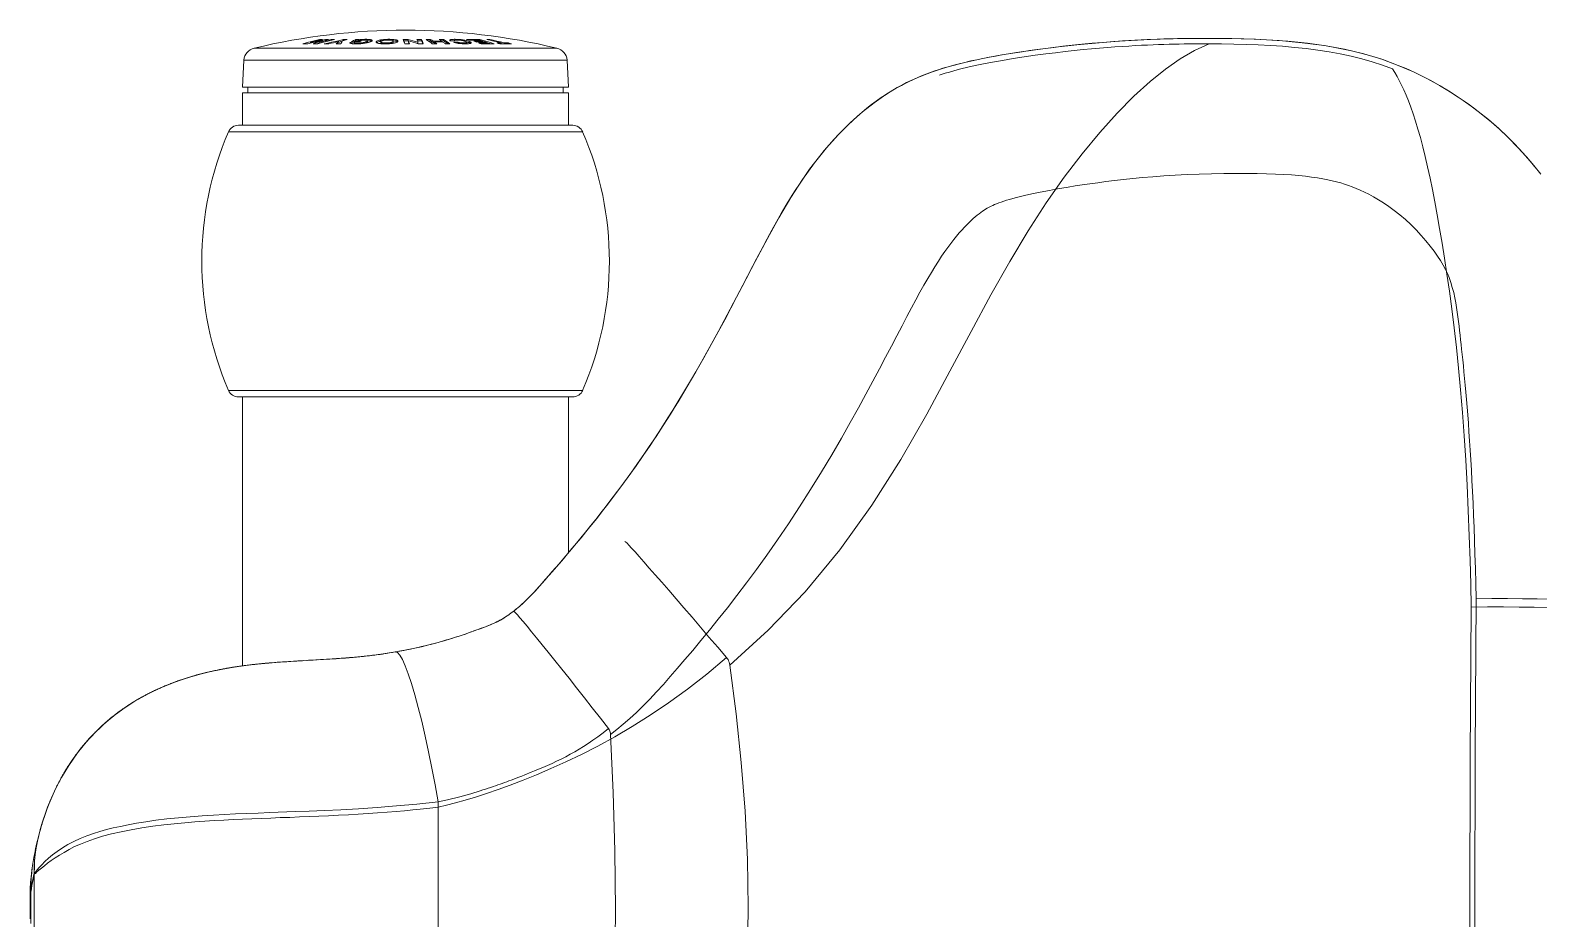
# Model space of a CAD drawing. Header units: centimetres. Extents: x 118932 to 154602, y -32682 to -23521.
# Drawn here: x 129552.34 to 129580.09, y -28087.61 to -28071.26 of the extents above; entities that cross this region are included whole.
import ezdxf

# ---------------------------------------------------------------- set-up
doc = ezdxf.new("R2010")
doc.units = ezdxf.units.CM
doc.header["$LTSCALE"] = 50
doc.header["$MEASUREMENT"] = 0
doc.layers.add('GEN_02_TF_Mobilya', color=7, linetype='Continuous', lineweight=5, true_color=0x745e3d)

# ---------------------------------------------------------------- blocks, each defined once
blk = doc.blocks.new('spor aletleri 5')
at = {"layer": 'GEN_02_TF_Mobilya'}
for p, q in [((-86.125, 5.855), (-80.556, 5.855)), ((-84.868, 5.998), (-84.868, 5.981)), ((-84.486, 6.017), (-84.486, 5.994)), ((-84.217, 5.951), (-84.217, 5.936)), ((-84.123, 5.959), (-84.123, 5.942)), ((-83.787, 5.984), (-83.801, 5.981)), ((-83.705, 5.951), (-83.705, 5.936)), ((-83.618, 5.958), (-83.618, 5.94)), ((-82.809, 5.958), (-82.83, 5.958)), ((-82.43, 6.019), (-82.43, 6.004)), ((-82.282, 6.008), (-82.282, 5.993)), ((-81.899, 5.97), (-81.925, 5.977)), ((-81.564, 5.937), (-81.583, 5.942)), ((-81.528, 5.953), (-81.528, 5.937)), ((-86.24, 5.137), (-86.24, 5.037)), ((-80.441, 5.137), (-80.441, 5.037)), ((-86.598, 4.317), (-80.083, 4.317)), ((-86.415, 4.437), (-80.266, 4.437)), ((-86.598, -0.441), (-80.083, -0.441)), ((-86.34, -0.562), (-86.34, -5.509)), ((-80.341, -0.562), (-80.341, -3.424)), ((-81.472, -4.59), (-81.442, -4.569)), ((-82.03, -4.848), (-82.09, -4.87)), ((-85.214, -5.413), (-85.381, -5.423)), ((-85.159, -5.409), (-85.338, -5.42)), ((-84.965, -5.398), (-84.993, -5.4)), ((-87.809, -5.896), (-87.704, -5.853)), ((-90.145, -8.868), (-90.152, -8.902)), ((-90.096, -8.657), (-90.107, -8.701)), ((-90.247, -10.163), (-90.246, -10.163))]:
    blk.add_line(p, q, dxfattribs=at)
at = {"layer": 'GEN_02_TF_Mobilya', "flags": 128}
for points in [[(-84.974, 5.936), (-84.996, 5.937), (-85.018, 5.937), (-85.04, 5.937), (-84.996, 5.954), (-84.952, 5.969), (-84.909, 5.984), (-84.868, 5.998), (-84.925, 5.986), (-84.934, 5.984), (-85.001, 5.969), (-85.07, 5.954), (-85.141, 5.937), (-85.163, 5.937), (-85.185, 5.937), (-85.207, 5.936), (-85.229, 5.936), (-85.149, 5.958), (-85.072, 5.979), (-84.997, 5.998), (-84.926, 6.015)], [(-84.816, 6.017), (-84.882, 6.004), (-84.949, 5.99), (-85.017, 5.976), (-85.088, 5.96), (-85.088, 5.95)], [(-85.088, 5.96), (-85.03, 5.976), (-84.974, 5.99), (-84.92, 6.004), (-84.866, 6.017), (-84.896, 6.016), (-84.926, 6.015), (-84.926, 6.002)], [(-84.707, 6.001), (-84.707, 6.017), (-84.693, 6.016), (-84.663, 6.016), (-84.648, 6.015), (-84.721, 5.998), (-84.795, 5.979), (-84.872, 5.958), (-84.952, 5.936), (-84.973, 5.936), (-84.952, 5.944), (-84.928, 5.952)], [(-84.707, 6.017), (-84.76, 6.004), (-84.815, 5.99), (-84.871, 5.976), (-84.928, 5.96), (-84.928, 5.942)], [(-84.816, 5.998), (-84.816, 6.017), (-84.787, 6.017), (-84.757, 6.017), (-84.799, 6.004), (-84.841, 5.99), (-84.884, 5.976), (-84.916, 5.964)], [(-84.753, 5.937), (-84.773, 5.937), (-84.794, 5.937), (-84.815, 5.936), (-84.836, 5.936), (-84.768, 5.95), (-84.701, 5.964), (-84.636, 5.977), (-84.573, 5.989)], [(-84.617, 5.937), (-84.609, 5.947), (-84.601, 5.956), (-84.593, 5.965), (-84.585, 5.973), (-84.626, 5.965), (-84.667, 5.956), (-84.71, 5.947), (-84.753, 5.937)], [(-84.573, 5.964), (-84.573, 5.989), (-84.551, 5.996), (-84.529, 6.004), (-84.507, 6.01), (-84.486, 6.017), (-84.45, 6.017), (-84.414, 6.017), (-84.436, 6.01), (-84.458, 6.004), (-84.479, 5.997), (-84.502, 5.989), (-84.509, 5.977), (-84.516, 5.964), (-84.523, 5.95), (-84.531, 5.936), (-84.552, 5.936), (-84.574, 5.937), (-84.595, 5.937), (-84.617, 5.937)], [(-84.585, 5.973), (-84.585, 5.948), (-84.595, 5.937)], [(-84.503, 5.986), (-84.515, 5.983), (-84.529, 5.978), (-84.544, 5.973), (-84.558, 5.968), (-84.573, 5.964), (-84.585, 5.961)], [(-84.36, 5.949), (-84.363, 5.952), (-84.364, 5.954), (-84.364, 5.955), (-84.364, 5.957), (-84.362, 5.96), (-84.359, 5.963), (-84.32, 5.964), (-84.28, 5.964)], [(-84.262, 5.954), (-84.262, 5.936), (-84.276, 5.936), (-84.29, 5.936), (-84.303, 5.937), (-84.315, 5.938), (-84.326, 5.94), (-84.335, 5.941), (-84.343, 5.943), (-84.35, 5.945), (-84.356, 5.947), (-84.359, 5.949), (-84.359, 5.963)], [(-84.211, 5.996), (-84.211, 6.007), (-84.2, 6.016), (-84.256, 6.016), (-84.276, 6.006), (-84.296, 5.996), (-84.317, 5.986), (-84.339, 5.975), (-84.298, 5.975), (-84.258, 5.976), (-84.217, 5.976), (-84.176, 5.976), (-84.162, 5.983), (-84.149, 5.99), (-84.171, 5.99), (-84.193, 5.99), (-84.215, 5.99), (-84.237, 5.99), (-84.229, 5.992), (-84.221, 5.994), (-84.211, 5.996), (-84.202, 5.998), (-84.191, 6), (-84.181, 6.001), (-84.17, 6.003), (-84.158, 6.004), (-84.147, 6.005), (-84.135, 6.005), (-84.123, 6.005), (-84.111, 6.006), (-84.096, 6.005), (-84.083, 6.005), (-84.071, 6.004), (-84.06, 6.002), (-84.052, 6.001), (-84.046, 5.998), (-84.044, 5.997), (-84.042, 5.994), (-84.041, 5.992), (-84.041, 5.967), (-84.042, 5.964), (-84.045, 5.961), (-84.049, 5.957), (-84.057, 5.953), (-84.057, 5.978), (-84.051, 5.981), (-84.047, 5.984), (-84.044, 5.987), (-84.042, 5.99), (-84.041, 5.993), (-84.036, 5.993), (-84.021, 5.992), (-84.007, 5.991), (-83.995, 5.989), (-83.985, 5.987), (-83.975, 5.985), (-83.967, 5.982), (-83.967, 6.008), (-83.961, 6.005), (-83.957, 6.002), (-83.955, 5.999), (-83.955, 5.997), (-83.955, 5.995), (-83.957, 5.991), (-83.961, 5.987), (-83.967, 5.983), (-83.975, 5.978), (-83.985, 5.974), (-83.995, 5.97), (-84.007, 5.965), (-84.021, 5.961), (-84.035, 5.958), (-84.051, 5.954), (-84.067, 5.951), (-84.084, 5.948), (-84.102, 5.945), (-84.122, 5.942), (-84.142, 5.94), (-84.163, 5.938), (-84.184, 5.937), (-84.204, 5.936), (-84.225, 5.936), (-84.245, 5.936), (-84.262, 5.936)], [(-84.279, 5.936), (-84.279, 5.936), (-84.28, 5.939), (-84.315, 5.938)], [(-84.256, 6.016), (-84.256, 5.99), (-84.269, 5.984), (-84.283, 5.977), (-84.287, 5.975)], [(-84.057, 5.978), (-84.062, 5.976), (-84.069, 5.973), (-84.076, 5.97), (-84.084, 5.968), (-84.093, 5.965), (-84.102, 5.963), (-84.112, 5.961), (-84.123, 5.959), (-84.137, 5.957), (-84.152, 5.955), (-84.169, 5.953), (-84.185, 5.952), (-84.201, 5.951), (-84.217, 5.951), (-84.23, 5.951), (-84.242, 5.952), (-84.253, 5.953), (-84.262, 5.954), (-84.268, 5.955), (-84.272, 5.956), (-84.276, 5.958), (-84.278, 5.96), (-84.279, 5.962), (-84.28, 5.964), (-84.28, 5.939)], [(-84.256, 5.99), (-84.237, 5.99), (-84.237, 5.976)], [(-84.211, 6.007), (-84.198, 6.009), (-84.185, 6.011), (-84.173, 6.013), (-84.16, 6.014), (-84.148, 6.016), (-84.137, 6.016)], [(-84.072, 6.019), (-84.088, 6.019), (-84.104, 6.018), (-84.12, 6.017), (-84.137, 6.016), (-84.137, 6.005)], [(-83.967, 6.008), (-83.975, 6.01), (-83.984, 6.012), (-83.995, 6.014), (-84.008, 6.016), (-84.022, 6.017), (-84.038, 6.018), (-84.055, 6.019), (-84.072, 6.019), (-84.072, 6.004)], [(-83.879, 5.976), (-83.874, 5.981), (-83.868, 5.985), (-83.86, 5.989), (-83.851, 5.993), (-83.84, 5.997), (-83.828, 6), (-83.815, 6.004), (-83.801, 6.007), (-83.785, 6.009), (-83.768, 6.012), (-83.749, 6.014), (-83.73, 6.016), (-83.71, 6.017), (-83.69, 6.018), (-83.669, 6.019), (-83.649, 6.019)], [(-83.791, 5.938), (-83.807, 5.94), (-83.822, 5.942), (-83.836, 5.944), (-83.848, 5.947), (-83.858, 5.949), (-83.867, 5.952), (-83.873, 5.956), (-83.878, 5.96)], [(-83.801, 6.007), (-83.801, 5.981), (-83.819, 5.977), (-83.836, 5.973), (-83.85, 5.968), (-83.862, 5.963), (-83.872, 5.957), (-83.873, 5.956)], [(-83.515, 5.982), (-83.515, 6.007), (-83.505, 6.005), (-83.497, 6.002), (-83.49, 5.998), (-83.485, 5.995), (-83.482, 5.991), (-83.482, 5.987), (-83.482, 5.983), (-83.485, 5.978), (-83.49, 5.974), (-83.496, 5.969), (-83.503, 5.965), (-83.513, 5.961), (-83.523, 5.957), (-83.536, 5.953), (-83.549, 5.95), (-83.563, 5.947), (-83.579, 5.944), (-83.597, 5.942), (-83.615, 5.94), (-83.634, 5.938), (-83.655, 5.937), (-83.675, 5.936), (-83.696, 5.936), (-83.716, 5.936), (-83.736, 5.936), (-83.755, 5.936), (-83.773, 5.937), (-83.792, 5.938), (-83.795, 5.941), (-83.797, 5.945), (-83.797, 5.946), (-83.797, 5.971), (-83.797, 5.972)], [(-83.794, 5.978), (-83.796, 5.975), (-83.797, 5.972), (-83.796, 5.969), (-83.795, 5.967), (-83.793, 5.964), (-83.789, 5.962), (-83.784, 5.96), (-83.779, 5.958)], [(-83.567, 5.986), (-83.567, 5.985), (-83.568, 5.982), (-83.57, 5.979), (-83.57, 5.954), (-83.567, 5.958), (-83.567, 5.961), (-83.567, 5.986), (-83.567, 5.988), (-83.568, 5.99), (-83.57, 5.993), (-83.574, 5.995), (-83.579, 5.997), (-83.584, 5.999), (-83.593, 6.001), (-83.603, 6.003), (-83.615, 6.004), (-83.629, 6.005), (-83.643, 6.005), (-83.658, 6.006), (-83.674, 6.005), (-83.689, 6.005), (-83.705, 6.004), (-83.719, 6.002), (-83.733, 6.001), (-83.745, 5.998), (-83.754, 5.997), (-83.762, 5.994), (-83.77, 5.992), (-83.776, 5.99), (-83.782, 5.987), (-83.787, 5.984), (-83.791, 5.981), (-83.794, 5.978)], [(-83.57, 5.979), (-83.573, 5.976), (-83.577, 5.973), (-83.581, 5.97), (-83.587, 5.967), (-83.594, 5.965), (-83.601, 5.962), (-83.609, 5.96), (-83.618, 5.958), (-83.631, 5.956), (-83.644, 5.954), (-83.659, 5.953), (-83.674, 5.952), (-83.689, 5.951), (-83.705, 5.951), (-83.72, 5.951), (-83.734, 5.952), (-83.748, 5.953), (-83.76, 5.954), (-83.77, 5.956), (-83.779, 5.958), (-83.779, 5.937)], [(-83.515, 6.007), (-83.527, 6.01), (-83.54, 6.012), (-83.555, 6.014), (-83.572, 6.016), (-83.59, 6.017), (-83.609, 6.018), (-83.628, 6.019), (-83.649, 6.019), (-83.649, 6.006)], [(-83.57, 5.954), (-83.574, 5.949), (-83.58, 5.945), (-83.583, 5.944)], [(-83.491, 5.973), (-83.493, 5.974), (-83.502, 5.978), (-83.515, 5.982), (-83.527, 5.985), (-83.54, 5.987), (-83.555, 5.989), (-83.568, 5.99)], [(-83.279, 5.937), (-83.28, 5.941), (-83.283, 5.95), (-83.286, 5.959), (-83.289, 5.968), (-83.289, 5.993), (-83.284, 5.98), (-83.28, 5.967), (-83.275, 5.952), (-83.271, 5.937), (-83.288, 5.937), (-83.323, 5.937), (-83.356, 5.936), (-83.363, 5.959), (-83.37, 5.98), (-83.376, 5.999), (-83.383, 6.016), (-83.34, 6.016), (-83.295, 6.017)], [(-83.295, 5.992), (-83.339, 5.991), (-83.374, 5.991)], [(-83.112, 5.964), (-83.16, 5.979), (-83.207, 5.992), (-83.251, 6.005), (-83.295, 6.017), (-83.295, 5.992), (-83.289, 5.99)], [(-83.045, 5.991), (-83.045, 6.016), (-83.039, 5.999), (-83.032, 5.979), (-83.026, 5.959), (-83.019, 5.936), (-83.041, 5.936), (-83.063, 5.937), (-83.086, 5.937), (-83.108, 5.937), (-83.155, 5.953), (-83.201, 5.967), (-83.246, 5.981), (-83.289, 5.993)], [(-83.122, 5.992), (-83.126, 6.005), (-83.131, 6.017), (-83.088, 6.016), (-83.045, 6.016)], [(-83.027, 5.936), (-83.027, 5.939), (-83.032, 5.953), (-83.036, 5.966), (-83.041, 5.978), (-83.045, 5.991), (-83.088, 5.991), (-83.122, 5.992), (-83.117, 5.978), (-83.112, 5.964), (-83.112, 5.938)], [(-82.8, 5.937), (-82.809, 5.944), (-82.809, 5.969), (-82.799, 5.962), (-82.788, 5.954), (-82.777, 5.946), (-82.766, 5.937), (-82.807, 5.937), (-82.849, 5.936), (-82.878, 5.959), (-82.907, 5.979), (-82.935, 5.999), (-82.962, 6.016), (-82.921, 6.017), (-82.879, 6.017)], [(-82.83, 5.984), (-82.83, 5.958), (-82.838, 5.964), (-82.846, 5.97), (-82.855, 5.975), (-82.863, 5.981), (-82.871, 5.986), (-82.879, 5.992), (-82.924, 5.991)], [(-82.673, 5.984), (-82.712, 5.984), (-82.751, 5.984), (-82.79, 5.984), (-82.83, 5.984), (-82.842, 5.993), (-82.855, 6.001), (-82.867, 6.009), (-82.879, 6.017), (-82.879, 5.992)], [(-82.64, 5.991), (-82.64, 6.016), (-82.614, 5.999), (-82.586, 5.98), (-82.557, 5.959), (-82.527, 5.936), (-82.568, 5.937), (-82.609, 5.937), (-82.62, 5.946), (-82.631, 5.954), (-82.642, 5.962), (-82.653, 5.969), (-82.692, 5.97), (-82.731, 5.97), (-82.77, 5.97), (-82.809, 5.969)], [(-82.64, 6.016), (-82.681, 6.017), (-82.723, 6.017), (-82.711, 6.009), (-82.698, 6.001), (-82.686, 5.993), (-82.673, 5.984), (-82.673, 5.969)], [(-82.562, 5.937), (-82.565, 5.939), (-82.584, 5.953), (-82.603, 5.966), (-82.622, 5.978), (-82.64, 5.991), (-82.681, 5.991)], [(-82.516, 6.011), (-82.509, 6.013), (-82.502, 6.014), (-82.493, 6.016), (-82.483, 6.017), (-82.471, 6.018), (-82.458, 6.018), (-82.445, 6.019), (-82.43, 6.019), (-82.411, 6.018), (-82.392, 6.018), (-82.374, 6.017), (-82.356, 6.016), (-82.338, 6.015), (-82.32, 6.013), (-82.301, 6.011), (-82.282, 6.008), (-82.265, 6.005), (-82.249, 6.002), (-82.233, 5.999), (-82.217, 5.995), (-82.202, 5.991), (-82.189, 5.987), (-82.176, 5.983), (-82.164, 5.978)], [(-82.443, 5.991), (-82.443, 5.996), (-82.443, 5.997), (-82.442, 5.994), (-82.441, 5.993), (-82.44, 5.991), (-82.478, 5.99), (-82.516, 5.99)], [(-82.443, 5.993), (-82.451, 5.993), (-82.469, 5.992), (-82.484, 5.991), (-82.493, 5.99)], [(-82.224, 5.971), (-82.218, 5.97), (-82.203, 5.966), (-82.189, 5.962), (-82.176, 5.958), (-82.164, 5.953), (-82.164, 5.978), (-82.154, 5.974), (-82.145, 5.969), (-82.139, 5.965), (-82.134, 5.961), (-82.132, 5.957), (-82.131, 5.955), (-82.131, 5.954), (-82.132, 5.95), (-82.136, 5.947), (-82.141, 5.945), (-82.149, 5.942), (-82.157, 5.94), (-82.168, 5.939), (-82.18, 5.937), (-82.195, 5.936), (-82.212, 5.936), (-82.231, 5.935), (-82.245, 5.936), (-82.259, 5.936), (-82.273, 5.936), (-82.286, 5.937), (-82.3, 5.938), (-82.313, 5.939), (-82.326, 5.94), (-82.339, 5.941), (-82.352, 5.942), (-82.364, 5.944), (-82.376, 5.946), (-82.387, 5.948), (-82.399, 5.95), (-82.411, 5.952), (-82.422, 5.955), (-82.433, 5.958), (-82.444, 5.961), (-82.454, 5.964), (-82.416, 5.965), (-82.378, 5.965)], [(-82.436, 6.002), (-82.438, 6.001), (-82.441, 6), (-82.442, 5.999), (-82.443, 5.998), (-82.443, 5.997)], [(-82.267, 5.936), (-82.267, 5.951), (-82.254, 5.951), (-82.242, 5.952), (-82.232, 5.953), (-82.224, 5.954), (-82.219, 5.956), (-82.215, 5.959), (-82.215, 5.936), (-82.214, 5.959), (-82.214, 5.961), (-82.214, 5.962), (-82.215, 5.963), (-82.216, 5.965), (-82.219, 5.968), (-82.222, 5.971), (-82.227, 5.973), (-82.233, 5.976), (-82.24, 5.979), (-82.248, 5.982), (-82.256, 5.985), (-82.264, 5.988), (-82.273, 5.99), (-82.283, 5.993), (-82.293, 5.995), (-82.303, 5.997), (-82.313, 5.999), (-82.327, 6.001), (-82.34, 6.003), (-82.355, 6.004), (-82.369, 6.005), (-82.383, 6.005), (-82.397, 6.006), (-82.405, 6.005), (-82.413, 6.005), (-82.42, 6.005), (-82.426, 6.004), (-82.431, 6.003), (-82.436, 6.002)], [(-82.267, 5.951), (-82.279, 5.951), (-82.291, 5.952), (-82.303, 5.952), (-82.316, 5.953), (-82.328, 5.955), (-82.339, 5.956), (-82.35, 5.958), (-82.36, 5.96), (-82.37, 5.963), (-82.378, 5.965), (-82.378, 5.946)], [(-81.925, 5.984), (-81.964, 5.984), (-82.003, 5.984), (-82.043, 5.984), (-82.082, 5.984), (-82.059, 5.977), (-82.035, 5.969), (-81.996, 5.97), (-81.957, 5.97), (-81.925, 5.97), (-81.925, 5.984), (-81.959, 5.994), (-81.976, 5.999), (-81.992, 6.004), (-82.037, 6.004), (-82.082, 6.004), (-82.127, 6.004), (-82.171, 6.003), (-82.195, 6.01), (-82.218, 6.016), (-82.157, 6.017), (-82.095, 6.017), (-82.034, 6.017), (-81.972, 6.016)], [(-82.145, 5.943), (-82.15, 5.947), (-82.164, 5.953)], [(-82.141, -4.888), (-82.083, -4.867), (-81.966, -4.825), (-81.903, -4.801), (-81.845, -4.78), (-81.798, -4.761), (-81.758, -4.744), (-81.722, -4.729), (-81.689, -4.713), (-81.657, -4.698), (-81.627, -4.683), (-81.597, -4.666), (-81.566, -4.649), (-81.535, -4.63), (-81.503, -4.61), (-81.47, -4.588), (-81.434, -4.564), (-81.395, -4.535), (-81.352, -4.503), (-81.298, -4.46), (-81.241, -4.411), (-81.179, -4.355), (-81.112, -4.291), (-81.04, -4.218), (-80.959, -4.133), (-80.869, -4.034), (-80.764, -3.916), (-80.646, -3.781), (-80.521, -3.636), (-80.391, -3.484), (-80.256, -3.324), (-80.117, -3.156), (-79.973, -2.979), (-79.825, -2.795), (-79.674, -2.602), (-79.519, -2.4), (-79.361, -2.188), (-79.198, -1.964), (-79.03, -1.727), (-78.856, -1.473), (-78.68, -1.207), (-78.501, -0.93), (-78.326, -0.649), (-78.158, -0.371), (-77.999, -0.099), (-77.853, 0.157), (-77.717, 0.403), (-77.589, 0.637), (-77.47, 0.859), (-77.357, 1.072), (-77.25, 1.276), (-77.148, 1.472), (-77.05, 1.659), (-76.957, 1.839), (-76.866, 2.013), (-76.777, 2.183), (-76.69, 2.347), (-76.603, 2.507), (-76.517, 2.662), (-76.431, 2.813), (-76.345, 2.959), (-76.259, 3.102), (-76.172, 3.24), (-76.084, 3.373), (-75.996, 3.503), (-75.907, 3.627), (-75.818, 3.747), (-75.728, 3.863), (-75.639, 3.973), (-75.549, 4.078), (-75.461, 4.177), (-75.373, 4.272), (-75.287, 4.361), (-75.2, 4.446), (-75.115, 4.527), (-75.029, 4.604), (-74.943, 4.678), (-74.857, 4.749), (-74.769, 4.817), (-74.681, 4.883), (-74.591, 4.946), (-74.5, 5.006), (-74.407, 5.064), (-74.313, 5.12), (-74.218, 5.172), (-74.123, 5.222), (-74.027, 5.268), (-73.932, 5.31), (-73.837, 5.349), (-73.743, 5.386), (-73.648, 5.421), (-73.552, 5.454), (-73.456, 5.485), (-73.357, 5.514), (-73.257, 5.542), (-73.155, 5.569), (-73.05, 5.595), (-72.943, 5.62), (-72.833, 5.644), (-72.721, 5.667), (-72.607, 5.689), (-72.49, 5.71), (-72.371, 5.731), (-72.251, 5.751), (-72.126, 5.771), (-71.997, 5.791), (-71.862, 5.811), (-71.72, 5.831), (-71.571, 5.851), (-71.414, 5.87), (-71.25, 5.89), (-71.077, 5.909), (-70.897, 5.928), (-70.71, 5.945), (-70.515, 5.962), (-70.312, 5.978), (-70.1, 5.992), (-69.875, 6.005), (-69.639, 6.016), (-69.392, 6.025), (-69.138, 6.031), (-68.88, 6.035), (-68.626, 6.036), (-68.379, 6.035), (-68.143, 6.031), (-67.92, 6.026), (-67.706, 6.019), (-67.502, 6.009), (-67.304, 5.997), (-67.112, 5.983), (-66.927, 5.966), (-66.747, 5.946), (-66.574, 5.924), (-66.406, 5.898), (-66.245, 5.871), (-66.09, 5.84), (-65.939, 5.807), (-65.793, 5.772), (-65.649, 5.733), (-65.506, 5.691), (-65.364, 5.645), (-65.222, 5.594), (-65.079, 5.539), (-64.935, 5.479), (-64.788, 5.413), (-64.637, 5.34), (-64.481, 5.259), (-64.32, 5.169), (-64.152, 5.069), (-63.976, 4.957), (-63.795, 4.832), (-63.608, 4.693), (-63.419, 4.541), (-63.231, 4.377), (-63.05, 4.206), (-62.879, 4.031), (-62.721, 3.859), (-62.582, 3.695), (-62.456, 3.537)], [(-81.972, 5.998), (-81.972, 6.016), (-81.91, 5.999), (-81.846, 5.98), (-81.78, 5.959), (-81.711, 5.936), (-81.77, 5.937), (-81.83, 5.937), (-81.89, 5.937), (-81.949, 5.936), (-81.973, 5.944), (-81.996, 5.952), (-81.953, 5.952), (-81.91, 5.953), (-81.867, 5.953), (-81.825, 5.953)], [(-81.825, 5.937), (-81.825, 5.953), (-81.852, 5.961), (-81.878, 5.97), (-81.925, 5.97)], [(-81.583, 5.937), (-81.583, 5.953), (-81.652, 5.971), (-81.719, 5.987), (-81.783, 6.003), (-81.845, 6.017), (-81.818, 6.017), (-81.79, 6.017)], [(-81.792, 5.937), (-81.798, 5.939), (-81.825, 5.947)], [(-81.447, 5.952), (-81.467, 5.952), (-81.487, 5.952), (-81.507, 5.953), (-81.528, 5.953), (-81.596, 5.971), (-81.663, 5.987), (-81.728, 6.003), (-81.79, 6.017), (-81.79, 6.004)], [(-81.447, 5.937), (-81.447, 5.952), (-81.419, 5.944), (-81.39, 5.936), (-81.444, 5.937), (-81.498, 5.937), (-81.552, 5.937), (-81.606, 5.936), (-81.635, 5.944), (-81.663, 5.952), (-81.643, 5.952), (-81.623, 5.952), (-81.603, 5.953), (-81.583, 5.953)], [(-81.411, -4.547), (-81.378, -4.523), (-81.345, -4.497), (-81.31, -4.469), (-81.275, -4.44), (-81.238, -4.408), (-81.199, -4.373), (-81.16, -4.337), (-81.118, -4.297), (-81.075, -4.254), (-81.03, -4.209), (-80.984, -4.159), (-80.935, -4.107), (-80.883, -4.05), (-80.829, -3.989), (-80.772, -3.924), (-80.711, -3.855), (-80.647, -3.782), (-80.58, -3.705), (-80.51, -3.623), (-80.436, -3.537), (-80.36, -3.447), (-80.28, -3.352), (-80.198, -3.254), (-80.113, -3.151), (-80.026, -3.045), (-79.936, -2.933), (-79.843, -2.817), (-79.747, -2.695), (-79.647, -2.567), (-79.545, -2.434), (-79.439, -2.293), (-79.33, -2.146), (-79.217, -1.991), (-79.101, -1.828), (-78.982, -1.657), (-78.859, -1.476), (-78.732, -1.287), (-78.601, -1.087), (-78.467, -0.876), (-78.329, -0.654), (-78.188, -0.42), (-78.043, -0.174), (-77.894, 0.085), (-77.741, 0.358), (-77.584, 0.646), (-77.422, 0.95), (-77.252, 1.272), (-77.074, 1.613), (-76.884, 1.979), (-76.685, 2.356), (-76.474, 2.737), (-76.256, 3.106), (-76.038, 3.441), (-75.818, 3.746), (-75.598, 4.021), (-75.378, 4.267), (-75.157, 4.488), (-74.937, 4.683), (-74.721, 4.853), (-74.506, 5.002), (-74.295, 5.131), (-74.078, 5.243), (-73.848, 5.345), (-73.605, 5.436), (-73.339, 5.519), (-73.054, 5.594), (-72.754, 5.66), (-72.436, 5.72), (-72.103, 5.775), (-71.752, 5.826), (-71.382, 5.874), (-70.993, 5.918), (-70.583, 5.957), (-70.151, 5.989), (-69.695, 6.013), (-69.219, 6.029), (-68.717, 6.036), (-68.214, 6.033), (-67.732, 6.02), (-67.271, 5.995), (-66.844, 5.957), (-66.443, 5.904), (-66.066, 5.835), (-65.712, 5.751), (-65.383, 5.651), (-65.079, 5.539), (-64.8, 5.418), (-64.543, 5.291), (-64.305, 5.161), (-64.086, 5.028), (-63.883, 4.894), (-63.695, 4.76), (-63.523, 4.626), (-63.364, 4.495), (-63.218, 4.365), (-63.083, 4.239), (-62.96, 4.116), (-62.847, 3.997), (-62.744, 3.884), (-62.649, 3.775), (-62.571, 3.681)], [(-77.051, -10.843), (-77.037, -9.956), (-77.052, -9.069), (-77.095, -8.181), (-77.166, -7.289), (-77.259, -6.394), (-77.378, -5.495), (-76.668, -4.852), (-75.991, -4.144), (-75.352, -3.372), (-74.766, -2.554), (-74.232, -1.71), (-73.753, -0.876), (-73.326, -0.09), (-72.935, 0.645), (-72.573, 1.317), (-72.227, 1.933), (-71.889, 2.497), (-71.555, 3.012), (-71.224, 3.481), (-70.895, 3.91), (-70.569, 4.302), (-70.25, 4.657), (-69.941, 4.973), (-69.645, 5.245), (-69.363, 5.472), (-69.092, 5.659), (-68.826, 5.812), (-68.557, 5.936)], [(-73.517, 5.36), (-73.504, 5.364), (-73.469, 5.375), (-73.411, 5.394), (-73.332, 5.417), (-73.236, 5.444), (-73.124, 5.474), (-72.998, 5.504), (-72.859, 5.536), (-72.707, 5.568), (-72.541, 5.6), (-72.358, 5.632), (-72.163, 5.664), (-71.959, 5.696), (-71.756, 5.725), (-71.565, 5.75), (-71.383, 5.773), (-71.208, 5.794), (-71.041, 5.812), (-70.878, 5.829), (-70.723, 5.843), (-70.573, 5.857), (-70.429, 5.868), (-70.292, 5.878), (-70.16, 5.887), (-70.035, 5.895), (-69.916, 5.902), (-69.803, 5.908), (-69.694, 5.913), (-69.59, 5.917), (-69.489, 5.921), (-69.391, 5.924), (-69.296, 5.927), (-69.203, 5.93), (-69.11, 5.932), (-69.018, 5.933), (-68.925, 5.934), (-68.833, 5.935), (-68.741, 5.936), (-68.649, 5.936), (-68.557, 5.936), (-68.33, 5.934), (-68.105, 5.931), (-67.879, 5.925), (-67.654, 5.917), (-67.43, 5.905), (-67.208, 5.89), (-66.988, 5.871), (-66.771, 5.848), (-66.558, 5.82), (-66.349, 5.787), (-66.145, 5.749), (-65.945, 5.706), (-65.749, 5.657), (-65.557, 5.602), (-65.369, 5.541), (-65.184, 5.473), (-65.143, 5.407), (-65.101, 5.335), (-65.06, 5.259), (-65.019, 5.177), (-64.978, 5.087), (-64.935, 4.991), (-64.893, 4.885), (-64.849, 4.771), (-64.805, 4.646), (-64.761, 4.512), (-64.717, 4.367), (-64.672, 4.211), (-64.628, 4.043), (-64.583, 3.862), (-64.538, 3.67), (-64.494, 3.467), (-64.45, 3.253), (-64.405, 3.026), (-64.361, 2.787), (-64.317, 2.535), (-64.272, 2.27), (-64.227, 1.992), (-64.182, 1.697), (-64.137, 1.387), (-64.093, 1.059), (-64.05, 0.713), (-64.009, 0.35), (-63.969, -0.031), (-63.932, -0.429), (-63.897, -0.845), (-63.866, -1.279), (-63.837, -1.727), (-63.812, -2.187), (-63.79, -2.653), (-63.772, -3.117), (-63.758, -3.572), (-63.746, -4.008), (-63.737, -4.427)], [(-80.341, 5.137), (-86.34, 5.137), (-86.315, 5.637), (-80.366, 5.637), (-80.341, 5.137)], [(-86.34, 4.437), (-86.34, 5.037), (-80.341, 5.037), (-80.341, 4.437)], [(-62.27, -4.282), (-62.523, -4.277), (-62.79, -4.273), (-63.068, -4.272), (-63.355, -4.272), (-63.646, -4.273), (-63.652, -3.989), (-63.66, -3.716), (-63.667, -3.455), (-63.675, -3.205), (-63.684, -2.965), (-63.693, -2.735), (-63.703, -2.515), (-63.713, -2.303), (-63.723, -2.1), (-63.733, -1.906), (-63.744, -1.719), (-63.755, -1.54), (-63.766, -1.368), (-63.778, -1.203), (-63.789, -1.045), (-63.801, -0.893), (-63.812, -0.748), (-63.824, -0.608), (-63.835, -0.474), (-63.847, -0.345), (-63.858, -0.22), (-63.87, -0.101), (-63.881, 0.012), (-63.892, 0.119), (-63.902, 0.22), (-63.913, 0.315), (-63.923, 0.405), (-63.932, 0.492), (-63.942, 0.576), (-63.952, 0.661), (-63.961, 0.744), (-63.971, 0.828), (-63.982, 0.912), (-63.993, 0.996), (-64.006, 1.083), (-64.021, 1.173), (-64.039, 1.265), (-64.059, 1.359), (-64.084, 1.454), (-64.111, 1.547), (-64.141, 1.634), (-64.173, 1.711), (-64.21, 1.785), (-64.254, 1.865), (-64.303, 1.947), (-64.358, 2.03), (-64.42, 2.118), (-64.491, 2.211), (-64.57, 2.311), (-64.656, 2.411), (-64.748, 2.512), (-64.846, 2.61), (-64.947, 2.704), (-65.049, 2.791), (-65.151, 2.871), (-65.251, 2.944), (-65.349, 3.009), (-65.443, 3.068), (-65.533, 3.12), (-65.619, 3.167), (-65.701, 3.208), (-65.78, 3.244), (-65.855, 3.276), (-65.927, 3.305), (-65.997, 3.331), (-66.067, 3.354), (-66.138, 3.376), (-66.213, 3.396), (-66.292, 3.416), (-66.377, 3.434), (-66.468, 3.452), (-66.566, 3.469), (-66.672, 3.484), (-66.787, 3.499), (-66.91, 3.511), (-67.043, 3.523), (-67.185, 3.532), (-67.338, 3.54), (-67.501, 3.546), (-67.677, 3.549), (-67.869, 3.552), (-68.073, 3.552), (-68.29, 3.55), (-68.513, 3.546), (-68.739, 3.539), (-68.964, 3.53), (-69.182, 3.518), (-69.393, 3.505), (-69.592, 3.49), (-69.781, 3.474), (-69.961, 3.457), (-70.132, 3.439), (-70.297, 3.42), (-70.456, 3.401), (-70.608, 3.381), (-70.754, 3.361), (-70.892, 3.34), (-71.024, 3.32), (-71.15, 3.3), (-71.27, 3.279), (-71.384, 3.259), (-71.493, 3.24), (-71.596, 3.22), (-71.694, 3.201), (-71.786, 3.182), (-71.873, 3.163), (-71.954, 3.145), (-72.03, 3.127), (-72.101, 3.109), (-72.167, 3.091), (-72.228, 3.074), (-72.285, 3.057), (-72.336, 3.04), (-72.384, 3.024), (-72.428, 3.008), (-72.468, 2.993), (-72.505, 2.978), (-72.538, 2.963), (-72.568, 2.949), (-72.595, 2.936), (-72.619, 2.923), (-72.643, 2.909), (-72.67, 2.893), (-72.698, 2.875), (-72.727, 2.855), (-72.758, 2.833), (-72.791, 2.808), (-72.825, 2.781), (-72.86, 2.752), (-72.897, 2.72), (-72.935, 2.685), (-72.975, 2.647), (-73.017, 2.605), (-73.06, 2.56), (-73.106, 2.51), (-73.154, 2.456), (-73.204, 2.397), (-73.255, 2.334), (-73.308, 2.265), (-73.363, 2.191), (-73.42, 2.112), (-73.479, 2.026), (-73.539, 1.934), (-73.602, 1.835), (-73.667, 1.729), (-73.735, 1.616), (-73.805, 1.494), (-73.878, 1.364), (-73.954, 1.225), (-74.034, 1.076), (-74.119, 0.916), (-74.208, 0.746), (-74.303, 0.565), (-74.403, 0.373), (-74.51, 0.17), (-74.623, -0.045), (-74.743, -0.271), (-74.872, -0.51), (-75.01, -0.764), (-75.16, -1.033), (-75.323, -1.321), (-75.5, -1.624), (-75.69, -1.942), (-75.89, -2.264), (-76.094, -2.584), (-76.299, -2.895), (-76.5, -3.191), (-76.696, -3.471), (-76.885, -3.734), (-77.068, -3.981), (-77.247, -4.216), (-77.42, -4.439), (-77.588, -4.651), (-77.75, -4.852), (-77.907, -5.043), (-78.059, -5.224), (-78.204, -5.395), (-78.342, -5.556), (-78.472, -5.706), (-78.598, -5.849), (-78.723, -5.988), (-78.847, -6.121), (-78.97, -6.247), (-79.093, -6.366), (-79.214, -6.478), (-79.335, -6.582), (-79.454, -6.68), (-79.571, -6.77), (-79.573, -6.749), (-79.576, -6.729), (-79.582, -6.71), (-79.589, -6.693), (-79.597, -6.677), (-79.608, -6.662), (-79.757, -6.471), (-79.905, -6.281), (-80.052, -6.095), (-80.195, -5.913), (-80.334, -5.738), (-80.467, -5.57), (-80.595, -5.41), (-80.715, -5.26), (-80.827, -5.121), (-80.929, -4.994), (-81.023, -4.881), (-81.105, -4.78), (-81.177, -4.695), (-81.237, -4.624), (-81.284, -4.57), (-81.32, -4.531), (-81.342, -4.509), (-81.352, -4.503)], [(-86.415, -0.562), (-86.407, -0.562), (-80.266, -0.562)], [(-79.304, -3.224), (-79.292, -3.227), (-79.267, -3.249), (-79.231, -3.288), (-79.182, -3.343), (-79.119, -3.413), (-79.044, -3.498), (-78.956, -3.597), (-78.857, -3.709), (-78.748, -3.834), (-78.628, -3.971), (-78.5, -4.119), (-78.363, -4.276), (-78.22, -4.442), (-78.071, -4.616), (-77.916, -4.795), (-77.759, -4.979), (-77.598, -5.166), (-77.437, -5.355), (-77.8, -5.66), (-78.157, -5.938), (-78.504, -6.19), (-78.842, -6.419), (-79.171, -6.626), (-79.491, -6.814), (-79.802, -6.984), (-80.103, -7.137), (-80.392, -7.276), (-80.668, -7.4), (-80.929, -7.513), (-81.178, -7.614), (-81.414, -7.705), (-81.639, -7.786), (-81.854, -7.858), (-82.056, -7.922), (-82.245, -7.979), (-82.422, -8.029), (-82.587, -8.073), (-82.741, -8.111), (-82.837, -8.122), (-82.948, -8.134), (-83.073, -8.147), (-83.21, -8.16), (-83.359, -8.174), (-83.516, -8.188), (-83.682, -8.202), (-83.854, -8.215), (-84.031, -8.227), (-84.211, -8.238), (-84.393, -8.249), (-84.575, -8.258), (-84.757, -8.267), (-84.937, -8.275), (-85.116, -8.282), (-85.294, -8.289), (-85.47, -8.296), (-85.646, -8.302), (-85.821, -8.309), (-85.995, -8.315), (-86.168, -8.322), (-86.341, -8.33), (-86.513, -8.337), (-86.685, -8.346), (-86.859, -8.356), (-87.036, -8.367), (-87.217, -8.38), (-87.403, -8.395), (-87.595, -8.413), (-87.79, -8.435), (-87.99, -8.461), (-88.19, -8.492), (-88.386, -8.526), (-88.575, -8.564), (-88.753, -8.601), (-88.915, -8.644), (-89.062, -8.692), (-89.197, -8.742), (-89.321, -8.787), (-89.433, -8.833), (-89.531, -8.888), (-89.623, -8.943), (-89.708, -8.993), (-89.787, -9.041), (-89.86, -9.092), (-89.926, -9.142), (-89.986, -9.189), (-90.039, -9.233), (-90.085, -9.269), (-90.122, -9.3), (-90.151, -9.33), (-90.171, -9.344)], [(-63.646, -4.273), (-63.664, -7.116), (-63.67, -9.961), (-63.664, -12.806)], [(-79.49, -11.075), (-79.479, -9.996), (-79.488, -8.91), (-79.519, -7.837), (-79.571, -6.77)], [(-62.317, -4.437), (-62.579, -4.431), (-62.854, -4.428), (-63.141, -4.426), (-63.437, -4.426), (-63.737, -4.427), (-63.755, -7.193), (-63.761, -9.961), (-63.755, -12.729)], [(-81.807, -4.764), (-81.778, -4.753), (-81.751, -4.741), (-81.725, -4.73), (-81.7, -4.719), (-81.679, -4.709), (-81.665, -4.702), (-81.652, -4.696)], [(-81.629, -4.684), (-81.605, -4.671), (-81.58, -4.657), (-81.555, -4.642), (-81.528, -4.626), (-81.501, -4.609)], [(-82.133, -4.885), (-82.186, -4.904), (-82.226, -4.918), (-82.263, -4.931), (-82.3, -4.944), (-82.335, -4.955), (-82.37, -4.967), (-82.405, -4.978), (-82.44, -4.989), (-82.476, -5), (-82.512, -5.011), (-82.548, -5.022), (-82.585, -5.033), (-82.623, -5.044), (-82.662, -5.055), (-82.702, -5.067), (-82.744, -5.078), (-82.788, -5.09), (-82.835, -5.103), (-82.884, -5.115), (-82.935, -5.128), (-82.989, -5.141), (-83.046, -5.155), (-83.106, -5.169), (-83.168, -5.182), (-83.234, -5.196), (-83.302, -5.21), (-83.373, -5.224), (-83.447, -5.238), (-83.525, -5.252)], [(-83.464, -5.241), (-83.353, -5.22), (-83.247, -5.199), (-83.146, -5.177), (-83.05, -5.156), (-82.958, -5.134), (-82.87, -5.112), (-82.786, -5.09), (-82.706, -5.068), (-82.63, -5.046), (-82.557, -5.025), (-82.487, -5.004), (-82.421, -4.983), (-82.357, -4.962), (-82.297, -4.943), (-82.239, -4.923), (-82.185, -4.904)], [(-81.991, -4.834), (-81.948, -4.818), (-81.908, -4.803), (-81.872, -4.79), (-81.838, -4.777)], [(-83.719, -5.283), (-83.525, -5.252), (-83.488, -5.264), (-83.446, -5.311), (-83.398, -5.393), (-83.346, -5.509), (-83.29, -5.657), (-83.231, -5.835), (-83.169, -6.042), (-83.106, -6.273), (-83.043, -6.527), (-82.979, -6.8), (-82.916, -7.089), (-82.855, -7.39), (-82.796, -7.698), (-82.741, -8.011), (-82.741, -11.911)], [(-90.171, -10.597), (-90.171, -9.325), (-90.17, -9.208), (-90.165, -9.091), (-90.154, -8.974), (-90.137, -8.859), (-90.116, -8.744), (-90.09, -8.63), (-90.112, -8.72), (-90.134, -8.817), (-90.156, -8.922), (-90.177, -9.032), (-90.196, -9.147), (-90.214, -9.267)], [(-83.705, -5.281), (-83.67, -5.276), (-83.635, -5.27), (-83.636, -5.271), (-83.699, -5.28), (-83.705, -5.281), (-83.74, -5.287), (-83.775, -5.292), (-83.81, -5.297), (-83.844, -5.301), (-83.878, -5.306), (-83.913, -5.31), (-83.947, -5.315), (-83.98, -5.319), (-84.014, -5.323), (-84.047, -5.327), (-84.08, -5.33), (-84.113, -5.334), (-84.146, -5.337), (-84.179, -5.341), (-84.211, -5.344), (-84.243, -5.347), (-84.275, -5.35), (-84.307, -5.353), (-84.339, -5.356), (-84.37, -5.358), (-84.402, -5.361), (-84.433, -5.363), (-84.463, -5.366), (-84.494, -5.368), (-84.525, -5.37), (-84.555, -5.373), (-84.585, -5.375), (-84.615, -5.377), (-84.675, -5.381), (-84.734, -5.384), (-84.793, -5.388), (-84.851, -5.392), (-84.879, -5.393)], [(-83.581, -5.262), (-83.6, -5.265), (-83.635, -5.27)], [(-83.526, -5.256), (-83.534, -5.254), (-83.411, -5.232)], [(-85.347, -5.421), (-85.373, -5.422), (-85.525, -5.432), (-85.671, -5.442), (-85.823, -5.454), (-85.985, -5.468), (-86.159, -5.487), (-86.35, -5.51), (-86.553, -5.541), (-86.767, -5.58), (-86.983, -5.626), (-87.189, -5.679), (-87.388, -5.739), (-87.579, -5.805), (-87.765, -5.878), (-87.946, -5.958), (-88.133, -6.052), (-88.333, -6.166), (-88.545, -6.305), (-88.768, -6.474), (-88.986, -6.668), (-89.191, -6.882), (-89.377, -7.108), (-89.538, -7.34), (-89.672, -7.564), (-89.779, -7.769), (-89.863, -7.955), (-89.928, -8.117), (-89.98, -8.26), (-90.02, -8.385), (-90.052, -8.49), (-90.075, -8.573), (-90.089, -8.63), (-90.114, -8.736), (-90.137, -8.857), (-90.154, -8.978), (-90.165, -9.1), (-90.171, -9.222), (-90.171, -9.344), (-90.183, -9.392), (-90.194, -9.442), (-90.205, -9.495), (-90.215, -9.551), (-90.225, -9.61), (-90.234, -9.672), (-90.235, -9.672)], [(-85.501, -5.43), (-85.599, -5.437), (-85.725, -5.446), (-85.857, -5.457), (-85.998, -5.47), (-86.147, -5.485), (-86.307, -5.505), (-86.48, -5.529), (-86.668, -5.561), (-86.872, -5.601), (-87.095, -5.654), (-87.331, -5.721), (-87.575, -5.803), (-87.829, -5.905), (-88.094, -6.031), (-88.364, -6.185), (-88.633, -6.37), (-88.887, -6.576), (-89.112, -6.795), (-89.308, -7.02), (-89.473, -7.243), (-89.609, -7.453), (-89.715, -7.642), (-89.8, -7.814), (-89.869, -7.969), (-89.925, -8.109), (-89.971, -8.235), (-90.008, -8.345), (-90.037, -8.44), (-90.059, -8.517), (-90.076, -8.577)], [(-85.398, -5.424), (-85.475, -5.429), (-85.551, -5.434), (-85.602, -5.437), (-85.651, -5.441), (-85.701, -5.444), (-85.751, -5.448), (-85.8, -5.452), (-85.824, -5.454), (-85.849, -5.456), (-85.873, -5.458), (-85.898, -5.46), (-85.922, -5.462), (-85.947, -5.465), (-85.971, -5.467), (-85.995, -5.469), (-86.019, -5.472), (-86.043, -5.474), (-86.067, -5.476), (-86.09, -5.479), (-86.114, -5.482), (-86.138, -5.484), (-86.161, -5.487), (-86.184, -5.489), (-86.208, -5.492), (-86.231, -5.495), (-86.254, -5.498), (-86.277, -5.501), (-86.299, -5.504), (-86.322, -5.507), (-86.345, -5.51), (-86.367, -5.513), (-86.39, -5.516), (-86.412, -5.519), (-86.435, -5.522), (-86.457, -5.526), (-86.479, -5.529), (-86.501, -5.533), (-86.523, -5.536), (-86.545, -5.54), (-86.567, -5.543), (-86.589, -5.547), (-86.611, -5.551), (-86.633, -5.554), (-86.655, -5.558), (-86.677, -5.562), (-86.698, -5.566), (-86.72, -5.57), (-86.741, -5.574), (-86.763, -5.579), (-86.784, -5.583), (-86.805, -5.587), (-86.827, -5.592), (-86.848, -5.596), (-86.869, -5.601), (-86.89, -5.605), (-86.911, -5.61), (-86.932, -5.615), (-86.953, -5.619), (-86.974, -5.624), (-86.995, -5.629), (-87.015, -5.634), (-87.036, -5.639), (-87.056, -5.644), (-87.077, -5.65), (-87.097, -5.655), (-87.118, -5.66), (-87.138, -5.665), (-87.158, -5.671), (-87.178, -5.676), (-87.198, -5.682), (-87.218, -5.688), (-87.238, -5.693), (-87.258, -5.699), (-87.278, -5.705), (-87.297, -5.711), (-87.317, -5.717), (-87.337, -5.723), (-87.356, -5.729), (-87.376, -5.735), (-87.395, -5.741), (-87.415, -5.748), (-87.434, -5.754), (-87.453, -5.76), (-87.472, -5.767), (-87.492, -5.774), (-87.511, -5.78), (-87.53, -5.787), (-87.549, -5.794), (-87.567, -5.801), (-87.586, -5.807), (-87.605, -5.814), (-87.623, -5.821), (-87.642, -5.828), (-87.66, -5.836), (-87.678, -5.843), (-87.697, -5.85), (-87.715, -5.857), (-87.733, -5.864), (-87.75, -5.872), (-87.768, -5.879), (-87.786, -5.887), (-87.804, -5.894), (-87.821, -5.902), (-87.839, -5.909), (-87.856, -5.917), (-87.874, -5.925), (-87.892, -5.933), (-87.909, -5.941), (-87.927, -5.949), (-87.944, -5.957), (-87.961, -5.965), (-87.979, -5.974), (-87.996, -5.982), (-88.014, -5.99), (-88.031, -5.999), (-88.048, -6.008), (-88.065, -6.016), (-88.083, -6.025), (-88.1, -6.034), (-88.117, -6.043), (-88.134, -6.052), (-88.151, -6.061), (-88.168, -6.07), (-88.185, -6.08), (-88.202, -6.089), (-88.219, -6.099), (-88.236, -6.108), (-88.253, -6.118), (-88.269, -6.128), (-88.286, -6.137), (-88.303, -6.147), (-88.319, -6.157), (-88.336, -6.167), (-88.352, -6.178), (-88.369, -6.188), (-88.385, -6.198), (-88.401, -6.208), (-88.417, -6.219), (-88.433, -6.229), (-88.449, -6.239), (-88.464, -6.25), (-88.48, -6.26), (-88.495, -6.271), (-88.511, -6.281), (-88.526, -6.292), (-88.541, -6.302), (-88.556, -6.313), (-88.571, -6.324), (-88.586, -6.334), (-88.6, -6.345), (-88.615, -6.356), (-88.63, -6.367), (-88.644, -6.378), (-88.659, -6.389), (-88.673, -6.4), (-88.687, -6.411), (-88.701, -6.422), (-88.716, -6.433), (-88.73, -6.444), (-88.744, -6.455), (-88.758, -6.467), (-88.772, -6.478), (-88.785, -6.489), (-88.799, -6.501), (-88.813, -6.512), (-88.827, -6.524), (-88.84, -6.536), (-88.854, -6.548), (-88.868, -6.559), (-88.881, -6.571), (-88.894, -6.583), (-88.908, -6.595), (-88.921, -6.607), (-88.934, -6.619), (-88.947, -6.631), (-88.96, -6.643), (-88.973, -6.655), (-88.985, -6.668), (-88.998, -6.68), (-89.011, -6.692), (-89.023, -6.704), (-89.035, -6.717), (-89.048, -6.729), (-89.06, -6.741), (-89.072, -6.754), (-89.084, -6.766), (-89.096, -6.779), (-89.108, -6.791), (-89.12, -6.804), (-89.132, -6.816), (-89.143, -6.829), (-89.155, -6.842), (-89.166, -6.854), (-89.178, -6.867), (-89.189, -6.88), (-89.201, -6.893), (-89.212, -6.905), (-89.223, -6.918), (-89.234, -6.931), (-89.245, -6.944), (-89.256, -6.957), (-89.267, -6.97), (-89.278, -6.983), (-89.289, -6.996), (-89.299, -7.01), (-89.31, -7.023), (-89.32, -7.036), (-89.331, -7.049), (-89.341, -7.063), (-89.352, -7.076), (-89.362, -7.089), (-89.372, -7.102), (-89.382, -7.115), (-89.391, -7.129), (-89.401, -7.142), (-89.411, -7.155), (-89.421, -7.168), (-89.43, -7.181), (-89.44, -7.195), (-89.449, -7.208), (-89.458, -7.221), (-89.467, -7.234), (-89.477, -7.248), (-89.486, -7.261), (-89.495, -7.274), (-89.504, -7.288), (-89.513, -7.301), (-89.522, -7.315), (-89.531, -7.328), (-89.539, -7.342), (-89.548, -7.356), (-89.557, -7.369), (-89.566, -7.383), (-89.574, -7.397), (-89.583, -7.411), (-89.592, -7.425), (-89.6, -7.439), (-89.609, -7.453), (-89.617, -7.467), (-89.625, -7.481), (-89.634, -7.495), (-89.642, -7.509), (-89.65, -7.523), (-89.658, -7.538), (-89.666, -7.552), (-89.674, -7.566), (-89.681, -7.58), (-89.689, -7.594), (-89.697, -7.608), (-89.704, -7.622), (-89.712, -7.636), (-89.719, -7.65), (-89.726, -7.664), (-89.733, -7.678), (-89.74, -7.691), (-89.747, -7.705), (-89.754, -7.719), (-89.761, -7.733), (-89.768, -7.747), (-89.774, -7.76), (-89.781, -7.774), (-89.787, -7.788), (-89.794, -7.801), (-89.8, -7.815), (-89.806, -7.828), (-89.813, -7.841), (-89.819, -7.855), (-89.825, -7.868), (-89.831, -7.881), (-89.837, -7.895), (-89.843, -7.908), (-89.848, -7.921), (-89.854, -7.935), (-89.86, -7.948), (-89.865, -7.961), (-89.871, -7.975), (-89.877, -7.988), (-89.882, -8.001), (-89.887, -8.014), (-89.893, -8.028), (-89.898, -8.041), (-89.903, -8.054), (-89.909, -8.067), (-89.914, -8.08), (-89.919, -8.093), (-89.924, -8.107), (-89.929, -8.12), (-89.934, -8.133), (-89.939, -8.146), (-89.948, -8.172), (-89.958, -8.197), (-89.967, -8.223), (-89.975, -8.248), (-89.984, -8.273), (-89.992, -8.298), (-90, -8.322), (-90.008, -8.346), (-90.015, -8.369), (-90.023, -8.392), (-90.029, -8.415), (-90.036, -8.437), (-90.043, -8.459), (-90.055, -8.501), (-90.06, -8.52)], [(-85.267, -5.416), (-85.32, -5.419), (-85.489, -5.43), (-85.644, -5.44), (-85.806, -5.452), (-85.974, -5.467), (-86.151, -5.486), (-86.336, -5.509), (-86.531, -5.537), (-86.736, -5.573), (-86.953, -5.619), (-87.182, -5.677), (-87.187, -5.679)], [(-85.043, -5.403), (-85.236, -5.414), (-85.241, -5.414)], [(-84.898, -5.394), (-85.087, -5.405), (-85.125, -5.407)], [(-83.908, -5.31), (-84.091, -5.332), (-84.269, -5.349), (-84.441, -5.364), (-84.609, -5.376), (-84.774, -5.387), (-84.937, -5.397)], [(-84.908, -5.395), (-84.752, -5.386), (-84.602, -5.376), (-84.445, -5.365), (-84.277, -5.35), (-84.1, -5.332), (-83.913, -5.31), (-83.717, -5.283)], [(-83.715, -5.283), (-83.768, -5.291), (-83.842, -5.301), (-83.922, -5.312), (-84.007, -5.322), (-84.095, -5.332), (-84.187, -5.342), (-84.281, -5.351), (-84.378, -5.359), (-84.477, -5.367), (-84.578, -5.374), (-84.683, -5.381), (-84.763, -5.386)], [(-77.437, -5.355), (-77.422, -5.374), (-77.409, -5.395), (-77.398, -5.418), (-77.389, -5.442), (-77.382, -5.468), (-77.377, -5.495)], [(-87.818, -5.9), (-87.53, -5.787), (-87.523, -5.785)], [(-79.608, -6.662), (-79.708, -6.741), (-79.804, -6.813), (-79.895, -6.878), (-79.983, -6.937), (-80.066, -6.99), (-80.147, -7.041), (-80.228, -7.089), (-80.31, -7.135), (-80.393, -7.18), (-80.476, -7.223), (-80.561, -7.265), (-80.646, -7.305), (-80.731, -7.343), (-80.815, -7.379), (-80.894, -7.412), (-80.967, -7.441), (-81.033, -7.468), (-81.149, -7.514), (-81.203, -7.536), (-81.255, -7.557), (-81.304, -7.576), (-81.351, -7.594), (-81.395, -7.61), (-81.438, -7.626), (-81.48, -7.642), (-81.521, -7.657), (-81.561, -7.671), (-81.602, -7.686), (-81.643, -7.7), (-81.686, -7.715), (-81.729, -7.73), (-81.774, -7.745), (-81.82, -7.76), (-81.868, -7.776), (-81.918, -7.792), (-81.97, -7.809), (-82.025, -7.826), (-82.082, -7.843), (-82.143, -7.861), (-82.206, -7.879), (-82.273, -7.898), (-82.343, -7.917), (-82.416, -7.936), (-82.493, -7.954), (-82.572, -7.973), (-82.655, -7.992), (-82.741, -8.011), (-83.131, -8.053), (-83.506, -8.086), (-83.865, -8.115), (-84.206, -8.137), (-84.529, -8.155), (-84.831, -8.17), (-85.112, -8.181), (-85.372, -8.191), (-85.839, -8.209), (-86.055, -8.217), (-86.264, -8.225), (-86.469, -8.234), (-86.673, -8.244), (-86.877, -8.255), (-87.085, -8.268), (-87.301, -8.284), (-87.519, -8.303), (-87.734, -8.325), (-87.938, -8.351), (-88.12, -8.377), (-88.288, -8.404), (-88.442, -8.433), (-88.585, -8.462), (-88.718, -8.491), (-88.843, -8.522), (-88.963, -8.556), (-89.081, -8.595), (-89.204, -8.638), (-89.326, -8.686), (-89.444, -8.739), (-89.554, -8.797), (-89.654, -8.859), (-89.748, -8.924), (-89.834, -8.986), (-89.91, -9.048), (-89.976, -9.109), (-90.033, -9.167), (-90.081, -9.217), (-90.12, -9.262), (-90.151, -9.304), (-90.171, -9.325), (-90.183, -9.377), (-90.195, -9.437), (-90.208, -9.506), (-90.221, -9.582), (-90.234, -9.667), (-90.246, -9.758)], [(-90.146, -8.871), (-90.127, -8.784), (-90.107, -8.701), (-90.119, -8.75)], [(-90.234, -10.25), (-90.234, -9.672), (-90.233, -9.589), (-90.231, -9.502), (-90.226, -9.412), (-90.218, -9.319), (-90.207, -9.222)]]:
    blk.add_lwpolyline(points, dxfattribs=at)
for points in [[(-83.882, 5.968), (-83.881, 5.972), (-83.879, 5.976), (-83.879, 5.96), (-83.881, 5.964)], [(-82.521, 5.993), (-82.524, 5.996), (-82.526, 5.999), (-82.527, 6.002), (-82.526, 6.004), (-82.524, 6.007), (-82.52, 6.009), (-82.516, 6.011), (-82.516, 5.99)], [(-90.229, -9.392), (-90.238, -9.496), (-90.244, -9.604), (-90.247, -9.716), (-90.246, -9.758), (-90.247, -10.163), (-90.247, -9.758), (-90.245, -9.637), (-90.239, -9.515), (-90.229, -9.391), (-90.214, -9.266), (-90.218, -9.293)]]:
    blk.add_lwpolyline(points, close=True, dxfattribs=at)
at = {"layer": 'GEN_02_TF_Mobilya'}
for centre, radius, start, end in [((-83.341, -5.658), 11.845, 76.4026, 103.5961), ((-86.066, 5.612), 0.25, 103.5961, 174.2602), ((-80.615, 5.612), 0.25, 5.7385, 76.4026), ((-81.091, 1.938), 5.999, 156.6366, 203.3621), ((-86.415, 4.237), 0.2, 89.9993, 156.6366), ((-80.266, 4.237), 0.2, 23.3621, 89.9993), ((-85.59, 1.938), 5.999, 336.6366, 23.3621), ((-86.415, -0.362), 0.2, 203.3621, 269.9993), ((-80.266, -0.362), 0.2, 269.9993, 336.6366)]:
    blk.add_arc(centre, radius, start, end, dxfattribs=at)
blk = doc.blocks.new('c blok level -1 tefriş')
blk.add_blockref('spor aletleri 5', (55.933, 463.351, -0.003))

msp = doc.modelspace()

# ---------------------------------------------------------------- block references
msp.add_blockref('c blok level -1 tefriş', (129586.651, -28540.795, 0.003))

doc.saveas('drawing.dxf')
